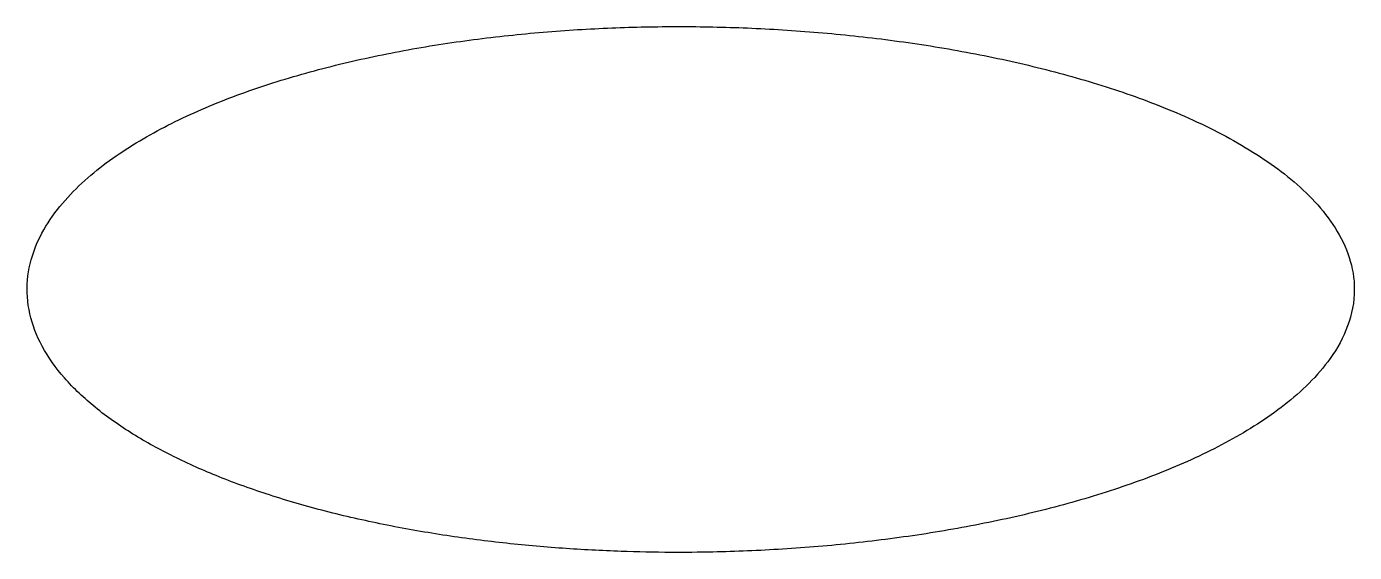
# Model space of a CAD drawing. Header units: inches. Extents: x 11.46 to 15.25, y 9.1 to 10.61.
import ezdxf

# ---------------------------------------------------------------- set-up
doc = ezdxf.new("R2010")
doc.units = ezdxf.units.IN
doc.header["$MEASUREMENT"] = 0
doc.layers.add('SHELL', color=40, linetype='Continuous')

msp = doc.modelspace()

# ---------------------------------------------------------------- linework, layer by layer
at = {"layer": 'SHELL'}
msp.add_open_spline([(15.2482, 9.8545), (15.2486, 9.9176), (15.2155, 10.0082), (15.1374, 10.1066), (15.0681, 10.1711), (14.9897, 10.229), (14.9039, 10.2811), (14.8114, 10.3286), (14.7173, 10.37), (14.6221, 10.4063), (14.5268, 10.4382), (14.4293, 10.4669), (14.3301, 10.4926), (14.2294, 10.5154), (14.1276, 10.5354), (14.0252, 10.5527), (13.9224, 10.5674), (13.8197, 10.5796), (13.7173, 10.5894), (13.6158, 10.5968), (13.5154, 10.602), (13.4166, 10.6051), (13.3194, 10.6061), (13.2231, 10.6052), (13.1267, 10.6022), (13.0294, 10.5973), (12.9309, 10.5902), (12.8318, 10.5807), (12.7323, 10.5689), (12.6328, 10.5547), (12.5336, 10.5377), (12.4352, 10.5181), (12.3379, 10.4957), (12.242, 10.4703), (12.1479, 10.4418), (12.056, 10.4101), (11.9666, 10.3747), (11.8806, 10.3355), (11.7983, 10.292), (11.7201, 10.2437), (11.6466, 10.1894), (11.5794, 10.1274), (11.5209, 10.0563), (11.4763, 9.9742), (11.4533, 9.8811), (11.4605, 9.7833), (11.4984, 9.6868), (11.5634, 9.5967), (11.6526, 9.5132), (11.7585, 9.4395), (11.8776, 9.3741), (12.0082, 9.3163), (12.1532, 9.2644), (12.3102, 9.2192), (12.4758, 9.1816), (12.645, 9.1517), (12.8155, 9.1294), (12.9852, 9.1141), (13.1454, 9.1056), (13.2886, 9.1028), (13.409, 9.1038), (13.5154, 9.1071), (13.6158, 9.1123), (13.7173, 9.1197), (13.8197, 9.1295), (13.9224, 9.1417), (14.0252, 9.1564), (14.1276, 9.1737), (14.2294, 9.1937), (14.3301, 9.2165), (14.4293, 9.2422), (14.5268, 9.2709), (14.6221, 9.3028), (14.715, 9.3382), (14.8045, 9.3773), (14.8903, 9.4207), (14.9721, 9.4689), (15.0495, 9.5231), (15.1202, 9.585), (15.2077, 9.6855), (15.2485, 9.7822), (15.2482, 9.8545)], degree=3, knots=[0, 0, 0, 0, 0.021382, 0.03219, 0.043066, 0.053929, 0.065737, 0.077626, 0.089747, 0.101159, 0.112713, 0.124393, 0.13618, 0.148048, 0.159971, 0.171918, 0.183858, 0.195755, 0.207576, 0.219286, 0.230848, 0.242225, 0.253354, 0.264367, 0.275397, 0.286605, 0.297953, 0.309407, 0.320932, 0.332493, 0.344059, 0.355598, 0.36708, 0.37848, 0.389776, 0.400951, 0.411992, 0.422896, 0.433524, 0.444061, 0.454534, 0.464981, 0.475498, 0.48614, 0.496935, 0.508062, 0.519428, 0.532174, 0.546098, 0.561298, 0.576552, 0.592885, 0.610457, 0.629604, 0.649169, 0.668967, 0.688795, 0.708441, 0.727677, 0.744062, 0.757807, 0.769184, 0.780746, 0.792456, 0.804277, 0.816174, 0.828113, 0.840061, 0.851984, 0.863852, 0.875638, 0.887319, 0.898872, 0.910285, 0.921549, 0.932529, 0.943419, 0.954248, 0.965047, 0.975737, 1, 1, 1, 1], dxfattribs=at)

doc.saveas('drawing.dxf')
